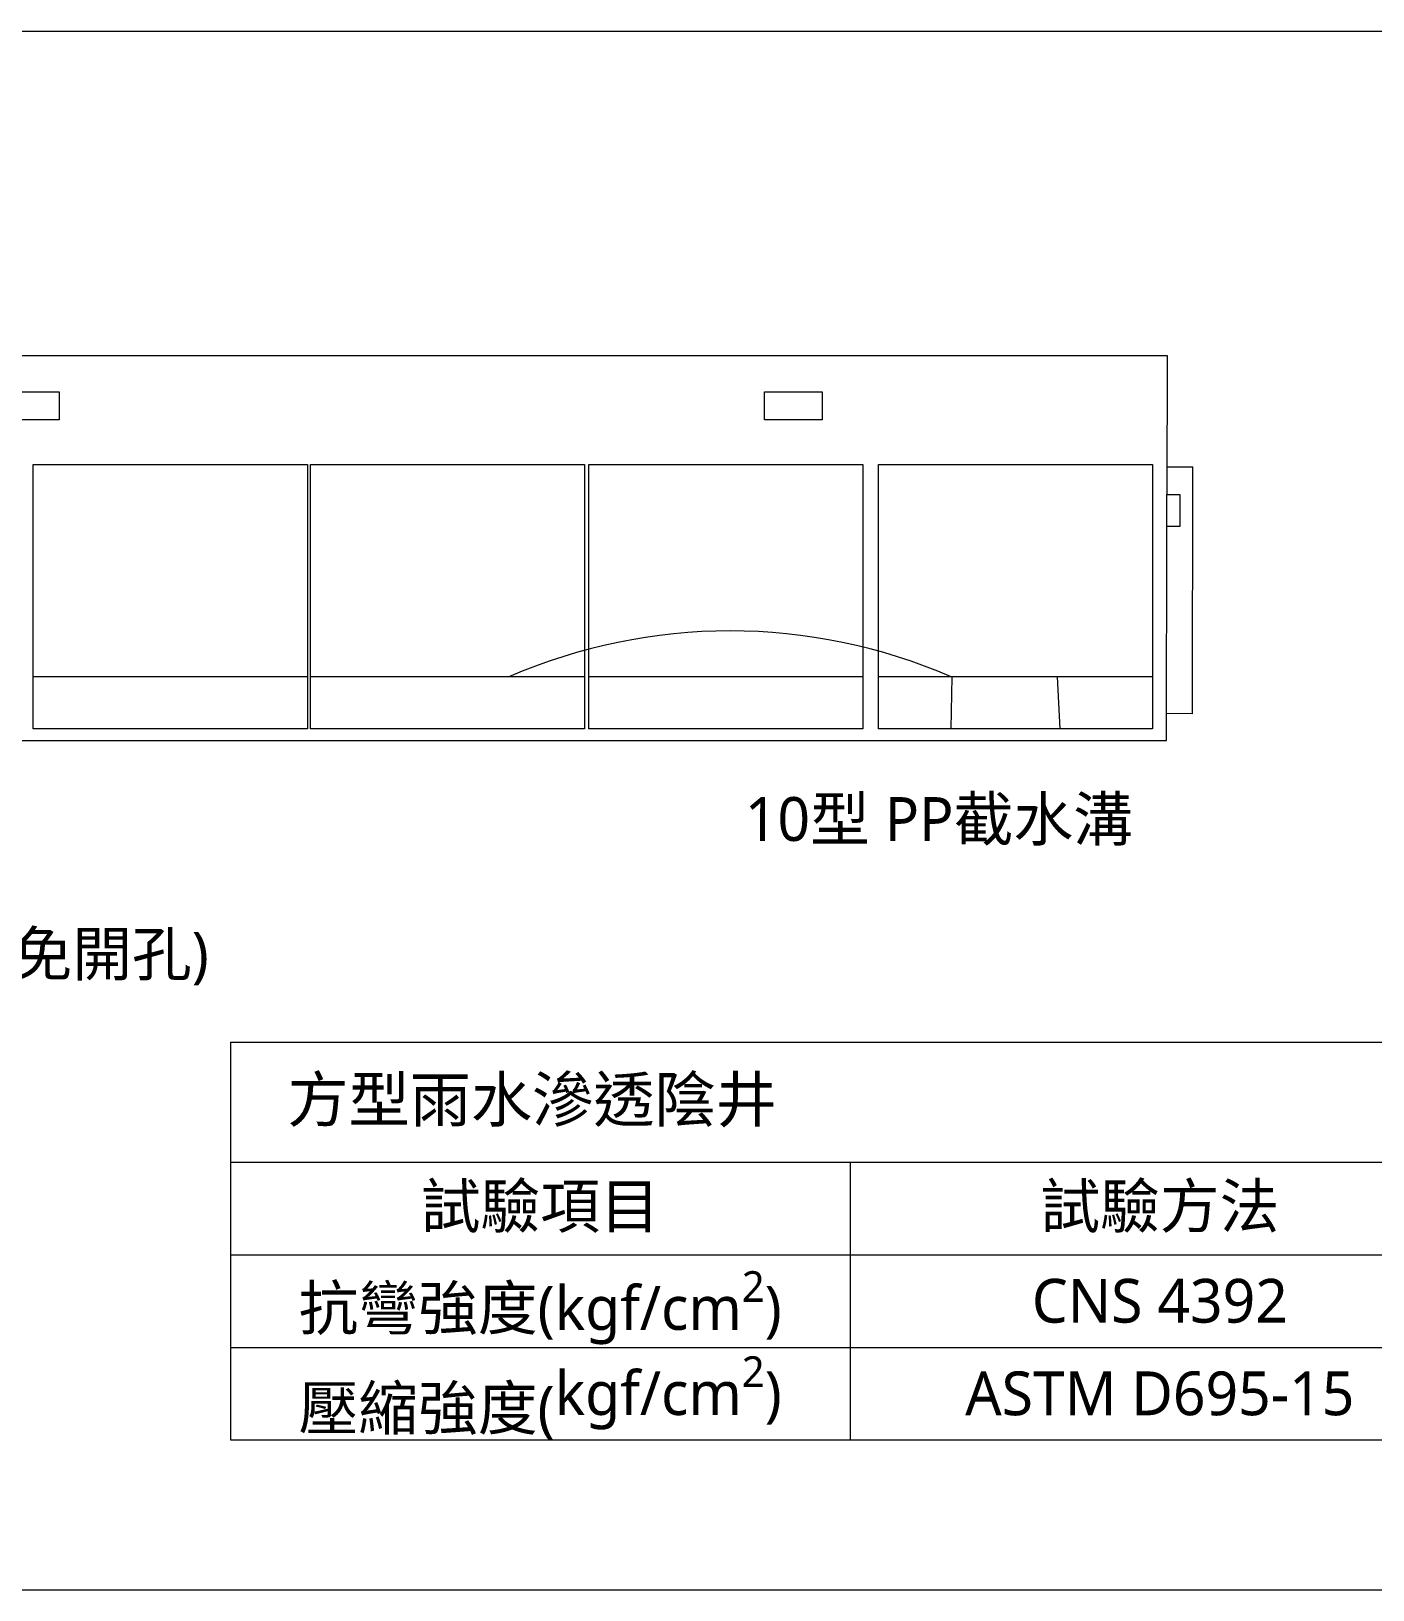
# Model space of a CAD drawing. Header units: millimetres. Extents: x 4267 to 8467, y 166 to 3136.
# Drawn here: x 6979 to 7592, y 1685 to 2397 of the extents above; entities that cross this region are included whole.
import ezdxf

# ---------------------------------------------------------------- set-up
doc = ezdxf.new("R2010")
doc.units = ezdxf.units.MM
doc.styles.add('微軟正黑體', font='Microsoft JhengHei.ttf')

msp = doc.modelspace()

# ---------------------------------------------------------------- linework, layer by layer
at = {"lineweight": 5}
for p, q in [((6058.11, 2396.82, 163.19), (8279.75, 2396.82, 163.19)), ((6647.69, 2248.67), (7497.84, 2248.67)), ((7497.84, 2248.67), (7497.64, 2185.24)), ((7497.84, 2197.95), (7509.48, 2197.95)), ((7509.34, 2085.12), (7509.48, 2197.95)), ((7503.56, 2185.24), (7503.56, 2170.71)), ((7497.53, 2072.91), (7497.66, 2170.71)), ((6979.98, 2078.3), (6979.98, 2130.82)), ((7105.16, 2130.82), (7105.16, 2078.3)), ((7106.61, 2078.3), (7106.61, 2130.82)), ((7231.78, 2130.82), (7231.78, 2078.3)), ((7233.65, 2078.3), (7233.65, 2130.82)), ((7358.83, 2130.82), (7358.83, 2078.3)), ((7365.98, 2078.3), (7365.98, 2130.82)), ((7491.15, 2130.82), (7491.15, 2078.3)), ((7105.16, 2102.01), (6979.98, 2102.01)), ((7231.78, 2102.01), (7106.61, 2102.01)), ((7358.83, 2102.01), (7233.65, 2102.01)), ((7491.15, 2102.01), (7365.98, 2102.01)), ((7399.53, 2102.01), (7398.97, 2078.3)), ((7447.59, 2102.01), (7448.83, 2078.3)), ((7509.34, 2085.12), (7497.55, 2085.22)), ((7105.16, 2078.3), (6979.98, 2078.3)), ((7231.78, 2078.3), (7106.61, 2078.3)), ((7358.83, 2078.3), (7233.65, 2078.3)), ((7491.15, 2078.3), (7365.98, 2078.3)), ((6623.15, 2072.91), (7497.53, 2072.91)), ((7070.01, 1935.2), (7918.94, 1935.2)), ((7070.01, 1935.2), (7070.01, 1753.61)), ((7070.01, 1880.41), (7918.94, 1880.41)), ((7352.98, 1880.41), (7352.98, 1753.61)), ((7070.01, 1838.14), (7918.94, 1838.14)), ((7070.01, 1795.88), (7918.94, 1795.88)), ((7070.01, 1753.61), (7918.94, 1753.61)), ((6058.11, 1685.17, 163.19), (8279.75, 1685.17, 163.19))]:
    msp.add_line(p, q, dxfattribs=at)
for points in [[(6965.57, 2232.2), (6991.86, 2232.2), (6991.86, 2219.36), (6965.57, 2219.36)], [(7313.95, 2232.2), (7340.24, 2232.2), (7340.24, 2219.36), (7313.95, 2219.36)]]:
    msp.add_lwpolyline(points, close=True, dxfattribs=at)
for points in [[(6979.98, 2130.82), (6979.98, 2199), (7105.16, 2199), (7105.16, 2130.82)], [(7106.61, 2130.82), (7106.61, 2199), (7231.78, 2199), (7231.78, 2130.82)], [(7233.65, 2130.82), (7233.65, 2199), (7358.83, 2199), (7358.83, 2130.82)], [(7365.98, 2130.82), (7365.98, 2199), (7491.15, 2199), (7491.15, 2130.82)], [(7503.56, 2170.71), (7497.64, 2170.71), (7497.64, 2185.24), (7503.56, 2185.24)]]:
    msp.add_lwpolyline(points, dxfattribs=at)
msp.add_arc((7298.23, 1869.45), 253.53, 66.52687, 113.47313, dxfattribs=at)

# ---------------------------------------------------------------- texts
at = {"lineweight": 5, "style": '微軟正黑體'}
for s, insert, char_height, width, attachment_point in [('10型 PP截水溝', (7393.55, 2036), 20, 300.0161, 5), ('方型雨水滲透陰井', (7096.06, 1907.81), 20.483, 215.1751, 4), ('試驗項目', (7211.5, 1859.28), 20, 278.2804, 5), ('試驗方法', (7494.47, 1859.28), 20, 278.2804, 5), ('\\A1;抗彎強度(kgf/cm{\\H0.7x;\\S2^ ;})', (7211.5, 1813.9), 20, 278.2804, 5), ('CNS 4392', (7494.47, 1817.01), 20, 278.2804, 5), ('壓縮強度({\\A1;kgf/cm\\H0.7x;\\S2^ ;\\H1.42857x;)}', (7211.5, 1771.63), 20, 278.2804, 5), ('\\A1;ASTM D695-15', (7494.47, 1774.74), 20, 278.2804, 5)]:
    msp.add_mtext(s, dxfattribs=dict(at, insert=insert, char_height=char_height, width=width, attachment_point=attachment_point))
at = {"lineweight": 5, "insert": (6717.17, 1985.54), "char_height": 20, "attachment_point": 1, "style": '微軟正黑體'}
msp.add_mtext_dynamic_manual_height_columns('長排滲透孔洞(銜接面免開孔)', width=351.2235, gutter_width=15.83, heights=[0], dxfattribs=at)

doc.saveas('drawing.dxf')
